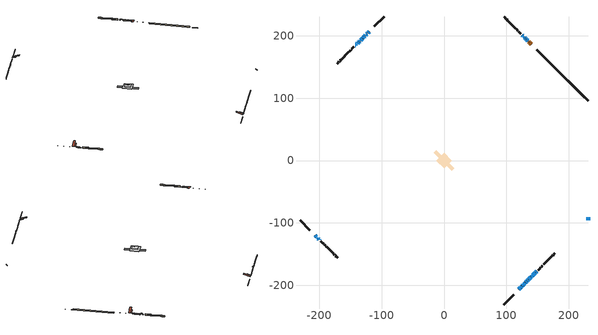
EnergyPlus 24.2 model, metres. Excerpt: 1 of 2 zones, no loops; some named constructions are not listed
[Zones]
conditioned space
 floor outside (Floor1 construction): -5.67,0 0,5.67 5.67,0 0,-5.67 z1.12
 floor adiabatic (AdiabaticFloorConstruction): -12.5,0 0,12.5 12.5,0 0,-12.5 z1.12
 floor foundation (Slab1 construction): -16.35,12.25 -12.25,16.35 16.35,-12.25 12.25,-16.35 z-1.23
 wall outside (RimJoist1 construction): 95.67,-230.96 111.69,-214.94 / -230.96,-95.67 -214.94,-111.69 / -95.67,230.96 -111.69,214.94 / 164.91,161.72 148.89,177.74 z1.12:1.42
 wall outside (AdiabaticWallConstruction 1): 140.33,186.3 137.41,189.22 / 136.75,189.88 136.11,190.52 z1.12:3.15
 wall outside (AdiabaticWallConstruction): -120.25,206.37 -121.69,204.94 / -138.12,188.51 -139.41,187.22 / 230.96,-95.67 230.96,-93.64 / 230.96,-92.71 230.96,-90.88 z1.12:2.34; -122.35,204.28 -122.56,204.06 z1.12:2.04; -123.22,203.41 -124.51,202.11 z1.12:1.5; -125.17,201.46 -126.46,200.16 z1.12:1.43; -127.12,199.51 -127.87,198.75 z1.12:2.77; 135.45,191.18 135.26,191.37 z1.12:1.7; 134.61,192.02 132.73,193.9 / -128.53,198.1 -130.53,196.1 / -134.14,192.49 -134.53,192.1 / -135.19,191.44 -135.98,190.65 / -136.63,190 -137.46,189.17 / 120.26,-206.37 122.25,-204.38 / 122.91,-203.72 124.78,-201.85 / -206.37,-120.26 -204.5,-122.12 / -202.56,-124.07 -202.16,-124.47 / 142.71,-183.92 146.41,-180.22 z1.12:3.15; 132.07,194.56 131.03,195.6 z1.12:2.72; 130.37,196.26 129.55,197.08 / 125.43,-201.2 126.26,-200.37 / 126.22,200.41 125.39,201.23 / 133.58,-193.05 135.45,-191.18 / 136.1,-190.53 139.41,-187.22 / 140.06,-186.57 142.06,-184.57 / -201.5,-125.13 -200.67,-125.96 z1.12:2.85; -131.18,195.45 -133.48,193.15 z1.12:3.23; -203.85,-122.78 -203.22,-123.41 z1.12:2.42; 126.91,-199.71 130.61,-196.02 z1.12:3.51; 131.27,-195.36 132.92,-193.71 z1.12:3.41; 147.07,-179.56 148.72,-177.91 z1.12:4.55; -200.02,-126.61 -199.69,-126.94 z1.12:1.58; -141.78,184.85 -142.14,184.49 z1.12:2.75
 wall outside (Wall12 construction): 150.96,-175.67 154.18,-172.45 / -197.46,-129.17 -194.24,-132.39 / -144.38,182.25 -147.59,179.03 / 123.16,203.47 119.94,206.69 z1.12:3.56
 wall outside (Wall1 construction): 154.83,-171.8 155.16,-171.47 / -193.58,-133.05 -193.26,-133.37 / -148.25,178.38 -148.58,178.05 / 119.28,207.35 118.96,207.67 z1.12:3.56
 wall outside (Wall2 construction): 155.81,-170.82 156.37,-170.26 / -192.6,-134.03 -192.04,-134.59 / -149.23,177.4 -149.79,176.84 / 118.3,208.33 117.74,208.89 z1.12:3.56
 wall outside (Wall3 construction): 157.03,-169.6 157.6,-169.02 / -191.38,-135.25 -190.81,-135.82 / -150.45,176.18 -151.02,175.61 / 117.08,209.54 116.51,210.12 z1.12:3.56
 wall outside (Wall4 construction): 158.26,-168.37 158.46,-168.17 / -190.15,-136.48 -189.95,-136.67 / -151.68,174.95 -151.88,174.75 / 115.85,210.77 115.66,210.97 z1.12:3.56
 wall outside (Wall5 construction): 159.12,-167.51 159.31,-167.32 / -189.3,-137.33 -189.1,-137.53 / -152.53,174.09 -152.73,173.9 / 115,211.63 114.8,211.83 z1.12:3.56
 wall outside (Wall6 construction): 159.97,-166.66 171.52,-155.11 / -188.44,-138.19 -176.89,-149.73 / -153.39,173.24 -164.94,161.69 / 114.14,212.48 102.6,224.03 z1.12:3.56
 wall outside (Wall7 construction): 172.18,-154.45 173.56,-153.07 / -176.24,-150.39 -174.85,-151.78 / -165.6,161.03 -166.98,159.65 / 101.94,224.69 100.55,226.08 z1.12:3.56
 wall outside (Wall8 construction): 174.22,-152.41 175.59,-151.04 / -174.2,-152.43 -172.82,-153.81 / -167.64,158.99 -169.01,157.62 / 99.9,226.73 98.52,228.11 z1.12:3.56
 wall outside (Wall9 construction): 176.25,-150.38 177.79,-148.84 / -172.16,-154.47 -170.62,-156.01 / -169.67,156.96 -171.21,155.42 / 97.86,228.76 96.32,230.3 z1.12:3.56
 wall foundation (FoundationWall1 construction): 165.57,161.06,-1.23 165.57,161.06,1.12 220.27,106.36,1.12 220.27,106.36,-1.13 230.96,95.67,-1.13 230.96,95.67,-1.23
 window (WindowConstruction): -120.26,206.37 -121.69,204.94 z1.12:2.34
 window (WindowConstruction 23): -122.35,204.28 -122.56,204.07 z1.12:2.03
 window (WindowConstruction 24): -123.22,203.41 -124.51,202.12 z1.12:1.5
 window (WindowConstruction 25): -125.17,201.46 -126.46,200.17 z1.12:1.42
 window (WindowConstruction 26): -127.12,199.51 -127.87,198.75 z1.12:2.77
 window (WindowConstruction 27): 135.45,191.18 135.26,191.37 z1.12:1.69
 window (WindowConstruction 5): 134.61,192.02 132.73,193.9 z1.12:3.15
 window (WindowConstruction 6): 132.07,194.56 131.03,195.6 z1.12:2.72
 window (WindowConstruction 7): 130.37,196.26 129.55,197.08 z1.12:2.85
 window (WindowConstruction 8): -128.53,198.1 -130.52,196.1 z1.12:3.15
 window (WindowConstruction 9): -131.18,195.45 -133.48,193.15 z1.12:3.23
 window (WindowConstruction 10): -134.14,192.49 -134.53,192.1 z1.12:3.15
 window (WindowConstruction 11): -135.19,191.44 -135.98,190.65 z1.12:3.15
 window (WindowConstruction 12): -136.63,189.99 -137.46,189.17 z1.12:3.15
 window (WindowConstruction 13): 120.26,-206.37 122.25,-204.38 z1.12:3.15
 window (WindowConstruction 14): 122.91,-203.72 124.77,-201.85 z1.12:3.15
 window (WindowConstruction 15): 125.43,-201.2 126.26,-200.37 z1.12:2.85
 window (WindowConstruction 16): -206.37,-120.26 -204.5,-122.12 z1.12:3.15
 window (WindowConstruction 1): -138.12,188.51 -139.41,187.22 z1.12:2.34
 window (WindowConstruction 17): -203.85,-122.78 -203.22,-123.41 z1.12:2.42
 window (WindowConstruction 18): -202.56,-124.07 -202.16,-124.47 z1.12:3.15
 window (WindowConstruction 19): 126.91,-199.71 130.61,-196.02 z1.12:3.51
 window (WindowConstruction 20): 230.96,-95.67 230.96,-93.64 z1.12:2.34
 window (WindowConstruction 21): 230.96,-92.71 230.96,-90.88 z1.12:2.34
 window (WindowConstruction 2): 131.27,-195.36 132.92,-193.71 z1.12:3.41
 window (WindowConstruction 28): 126.22,200.41 125.39,201.23 z1.12:2.85
 window (WindowConstruction 29): 133.58,-193.05 135.45,-191.18 z1.12:2.85
 window (WindowConstruction 30): 136.1,-190.53 139.41,-187.22 z1.12:2.85
 window (WindowConstruction 31): 140.06,-186.57 142.06,-184.57 z1.12:2.85
 window (WindowConstruction 32): -201.5,-125.13 -200.67,-125.96 z1.12:2.85
 window (WindowConstruction 33): 142.71,-183.92 146.41,-180.22 z1.12:3.15
 window (WindowConstruction 3): 147.07,-179.56 148.72,-177.91 z1.12:4.55
 window (WindowConstruction 4): -200.02,-126.61 -199.69,-126.94 z1.12:1.58
 window (WindowConstruction 22): -141.78,184.85 -142.14,184.49 z1.12:2.74
 door (Door): 140.32,186.3 137.41,189.22 z1.12:3.15
 door (Door 1): 136.75,189.88 136.11,190.52 z1.12:3.15
 ceiling to attic - vented (Floor2 construction): 0,-7.7 7.7,0 0,7.7 -7.7,0 z3.56
 ceiling to attic - vented (Floor3 construction): 0,-3.38 3.38,0 0,3.38 -3.38,0 z3.56
 ceiling adiabatic (AdiabaticFloorConstruction): 0,-12.5 12.5,0 0,12.5 -12.5,0 z1.12
 roof outside (Roof2 construction): 117.67,-208.96,3.56 108.54,-199.83,7.86 106.13,-202.23,7.86 115.26,-211.36,3.56; -208.96,-117.67,3.56 -199.83,-108.54,7.86 -202.23,-106.13,7.86 -211.36,-115.26,3.56; -117.67,208.96,3.56 -108.54,199.83,7.86 -106.13,202.23,7.86 -115.26,211.36,3.56; 142.91,183.72,3.56 133.78,174.59,7.86 136.19,172.18,7.86 145.32,181.31,3.56
 roof outside (Roof3 construction): 119.6,-207.03,3.56 114.77,-202.2,5.83 113.5,-203.48,5.83 118.33,-208.3,3.56; -207.03,-119.6,3.56 -202.2,-114.77,5.83 -203.48,-113.5,5.83 -208.3,-118.33,3.56; -119.6,207.03,3.56 -114.77,202.2,5.83 -113.5,203.48,5.83 -118.33,208.3,3.56; 140.98,185.65,3.56 136.16,180.82,5.83 137.43,179.55,5.83 142.25,184.37,3.56
 roof outside (AdiabaticRoofConstruction): 128.14,198.49,3.56 127.43,197.78,3.89 128.18,197.03,3.89 128.89,197.74,3.56; -141.12,185.51,3.56 -140.12,184.5,4.03 -139.06,185.56,4.03 -140.07,186.56,3.56; 126.88,199.75,3.56 126.3,199.17,3.83 126.91,198.56,3.83 127.49,199.14,3.56
 skylight (SkylightConstruction): 128.14,198.48,3.56 127.44,197.78,3.89 128.18,197.03,3.89 128.89,197.74,3.56
 skylight (SkylightConstruction 1): -141.12,185.51,3.56 -140.12,184.5,4.03 -139.06,185.56,4.03 -140.07,186.56,3.56
 skylight (SkylightConstruction 2): 126.88,199.75,3.56 126.3,199.17,3.83 126.91,198.56,3.83 127.49,199.14,3.56
[EnergyManagementSystem:Sensor]
Name | Output:Variable or Output:Meter Index Key | Output:Variable or Output:Meter
s_ig_12 | Roof2:315 | Surface Inside Face Internal Gains Radiation Heat Gain Energy
s_ig_13 | Roof2:45 | Surface Inside Face Internal Gains Radiation Heat Gain Energy
s_ig_14 | Roof3:135 | Surface Inside Face Internal Gains Radiation Heat Gain Energy
s_ig_15 | Roof3:225 | Surface Inside Face Internal Gains Radiation Heat Gain Energy
s_ig_16 | Roof3:315 | Surface Inside Face Internal Gains Radiation Heat Gain Energy
s_ig_17 | Roof3:45 | Surface Inside Face Internal Gains Radiation Heat Gain Energy
s_ig_18 | Slab1 | Surface Inside Face Internal Gains Radiation Heat Gain Energy
s_ig_19 | Wall12:135 | Surface Inside Face Internal Gains Radiation Heat Gain Energy
s_ig_2 | Floor3 | Surface Inside Face Internal Gains Radiation Heat Gain Energy
s_ig_20 | Wall12:225 | Surface Inside Face Internal Gains Radiation Heat Gain Energy
s_ig_21 | Wall12:315 | Surface Inside Face Internal Gains Radiation Heat Gain Energy
s_ig_22 | Wall12:45 | Surface Inside Face Internal Gains Radiation Heat Gain Energy
s_ig_23 | Wall1:135 | Surface Inside Face Internal Gains Radiation Heat Gain Energy
s_ig_24 | Wall1:225 | Surface Inside Face Internal Gains Radiation Heat Gain Energy
s_ig_25 | Wall1:315 | Surface Inside Face Internal Gains Radiation Heat Gain Energy
s_ig_26 | Wall1:45 | Surface Inside Face Internal Gains Radiation Heat Gain Energy
s_ig_27 | Wall2:135 | Surface Inside Face Internal Gains Radiation Heat Gain Energy
s_ig_28 | Wall2:225 | Surface Inside Face Internal Gains Radiation Heat Gain Energy
s_ig_29 | Wall2:315 | Surface Inside Face Internal Gains Radiation Heat Gain Energy
s_ig_3 | FoundationWall1 | Surface Inside Face Internal Gains Radiation Heat Gain Energy
s_ig_30 | Wall2:45 | Surface Inside Face Internal Gains Radiation Heat Gain Energy
s_ig_31 | Wall3:135 | Surface Inside Face Internal Gains Radiation Heat Gain Energy
s_ig_32 | Wall3:225 | Surface Inside Face Internal Gains Radiation Heat Gain Energy
s_ig_33 | Wall3:315 | Surface Inside Face Internal Gains Radiation Heat Gain Energy
s_ig_34 | Wall3:45 | Surface Inside Face Internal Gains Radiation Heat Gain Energy
s_ig_35 | Wall4:135 | Surface Inside Face Internal Gains Radiation Heat Gain Energy
s_ig_36 | Wall4:225 | Surface Inside Face Internal Gains Radiation Heat Gain Energy
s_ig_37 | Wall4:315 | Surface Inside Face Internal Gains Radiation Heat Gain Energy
s_ig_38 | Wall4:45 | Surface Inside Face Internal Gains Radiation Heat Gain Energy
s_ig_39 | Wall5:135 | Surface Inside Face Internal Gains Radiation Heat Gain Energy
s_ig_4 | inferred conditioned ceiling | Surface Inside Face Internal Gains Radiation Heat Gain Energy
s_ig_40 | Wall5:225 | Surface Inside Face Internal Gains Radiation Heat Gain Energy
s_ig_41 | Wall5:315 | Surface Inside Face Internal Gains Radiation Heat Gain Energy
s_ig_42 | Wall5:45 | Surface Inside Face Internal Gains Radiation Heat Gain Energy
s_ig_43 | Wall6:135 | Surface Inside Face Internal Gains Radiation Heat Gain Energy
s_ig_44 | Wall6:225 | Surface Inside Face Internal Gains Radiation Heat Gain Energy
s_ig_45 | Wall6:315 | Surface Inside Face Internal Gains Radiation Heat Gain Energy
s_ig_46 | Wall6:45 | Surface Inside Face Internal Gains Radiation Heat Gain Energy
s_ig_47 | Wall7:135 | Surface Inside Face Internal Gains Radiation Heat Gain Energy
s_ig_48 | Wall7:225 | Surface Inside Face Internal Gains Radiation Heat Gain Energy
s_ig_49 | Wall7:315 | Surface Inside Face Internal Gains Radiation Heat Gain Energy
s_ig_5 | inferred conditioned floor | Surface Inside Face Internal Gains Radiation Heat Gain Energy
s_ig_50 | Wall7:45 | Surface Inside Face Internal Gains Radiation Heat Gain Energy
s_ig_51 | Wall8:135 | Surface Inside Face Internal Gains Radiation Heat Gain Energy
s_ig_52 | Wall8:225 | Surface Inside Face Internal Gains Radiation Heat Gain Energy
s_ig_53 | Wall8:315 | Surface Inside Face Internal Gains Radiation Heat Gain Energy
s_ig_54 | Wall8:45 | Surface Inside Face Internal Gains Radiation Heat Gain Energy
s_ig_55 | Wall9:135 | Surface Inside Face Internal Gains Radiation Heat Gain Energy
s_ig_56 | Wall9:225 | Surface Inside Face Internal Gains Radiation Heat Gain Energy
s_ig_57 | Wall9:315 | Surface Inside Face Internal Gains Radiation Heat Gain Energy
s_ig_58 | Wall9:45 | Surface Inside Face Internal Gains Radiation Heat Gain Energy
s_ig_6 | RimJoist1:135 | Surface Inside Face Internal Gains Radiation Heat Gain Energy
s_ig_7 | RimJoist1:225 | Surface Inside Face Internal Gains Radiation Heat Gain Energy
s_ig_8 | RimJoist1:315 | Surface Inside Face Internal Gains Radiation Heat Gain Energy
s_ig_9 | RimJoist1:45 | Surface Inside Face Internal Gains Radiation Heat Gain Energy
s_lgt | Floor1 | Surface Inside Face Lights Radiation Heat Gain Energy
s_lgt_1 | Floor2 | Surface Inside Face Lights Radiation Heat Gain Energy
s_lgt_10 | Roof2:135 | Surface Inside Face Lights Radiation Heat Gain Energy
s_lgt_11 | Roof2:225 | Surface Inside Face Lights Radiation Heat Gain Energy
s_lgt_12 | Roof2:315 | Surface Inside Face Lights Radiation Heat Gain Energy
s_lgt_13 | Roof2:45 | Surface Inside Face Lights Radiation Heat Gain Energy
s_lgt_14 | Roof3:135 | Surface Inside Face Lights Radiation Heat Gain Energy
s_lgt_15 | Roof3:225 | Surface Inside Face Lights Radiation Heat Gain Energy
s_lgt_16 | Roof3:315 | Surface Inside Face Lights Radiation Heat Gain Energy
s_lgt_17 | Roof3:45 | Surface Inside Face Lights Radiation Heat Gain Energy
s_lgt_18 | Slab1 | Surface Inside Face Lights Radiation Heat Gain Energy
s_lgt_19 | Wall12:135 | Surface Inside Face Lights Radiation Heat Gain Energy
s_lgt_2 | Floor3 | Surface Inside Face Lights Radiation Heat Gain Energy
s_lgt_20 | Wall12:225 | Surface Inside Face Lights Radiation Heat Gain Energy
s_lgt_21 | Wall12:315 | Surface Inside Face Lights Radiation Heat Gain Energy
s_lgt_22 | Wall12:45 | Surface Inside Face Lights Radiation Heat Gain Energy
s_lgt_23 | Wall1:135 | Surface Inside Face Lights Radiation Heat Gain Energy
s_lgt_24 | Wall1:225 | Surface Inside Face Lights Radiation Heat Gain Energy
s_lgt_25 | Wall1:315 | Surface Inside Face Lights Radiation Heat Gain Energy
s_lgt_26 | Wall1:45 | Surface Inside Face Lights Radiation Heat Gain Energy
s_lgt_27 | Wall2:135 | Surface Inside Face Lights Radiation Heat Gain Energy
s_lgt_28 | Wall2:225 | Surface Inside Face Lights Radiation Heat Gain Energy
s_lgt_29 | Wall2:315 | Surface Inside Face Lights Radiation Heat Gain Energy
s_lgt_3 | FoundationWall1 | Surface Inside Face Lights Radiation Heat Gain Energy
s_lgt_30 | Wall2:45 | Surface Inside Face Lights Radiation Heat Gain Energy
s_lgt_31 | Wall3:135 | Surface Inside Face Lights Radiation Heat Gain Energy
s_lgt_32 | Wall3:225 | Surface Inside Face Lights Radiation Heat Gain Energy
s_lgt_33 | Wall3:315 | Surface Inside Face Lights Radiation Heat Gain Energy
s_lgt_34 | Wall3:45 | Surface Inside Face Lights Radiation Heat Gain Energy
s_lgt_35 | Wall4:135 | Surface Inside Face Lights Radiation Heat Gain Energy
s_lgt_36 | Wall4:225 | Surface Inside Face Lights Radiation Heat Gain Energy
s_lgt_37 | Wall4:315 | Surface Inside Face Lights Radiation Heat Gain Energy
s_lgt_38 | Wall4:45 | Surface Inside Face Lights Radiation Heat Gain Energy
s_lgt_39 | Wall5:135 | Surface Inside Face Lights Radiation Heat Gain Energy
s_lgt_4 | inferred conditioned ceiling | Surface Inside Face Lights Radiation Heat Gain Energy
s_lgt_40 | Wall5:225 | Surface Inside Face Lights Radiation Heat Gain Energy
s_lgt_41 | Wall5:315 | Surface Inside Face Lights Radiation Heat Gain Energy
s_lgt_42 | Wall5:45 | Surface Inside Face Lights Radiation Heat Gain Energy
s_lgt_43 | Wall6:135 | Surface Inside Face Lights Radiation Heat Gain Energy
s_lgt_44 | Wall6:225 | Surface Inside Face Lights Radiation Heat Gain Energy
s_lgt_45 | Wall6:315 | Surface Inside Face Lights Radiation Heat Gain Energy
s_lgt_46 | Wall6:45 | Surface Inside Face Lights Radiation Heat Gain Energy
s_lgt_47 | Wall7:135 | Surface Inside Face Lights Radiation Heat Gain Energy
s_lgt_48 | Wall7:225 | Surface Inside Face Lights Radiation Heat Gain Energy
s_lgt_49 | Wall7:315 | Surface Inside Face Lights Radiation Heat Gain Energy
s_lgt_5 | inferred conditioned floor | Surface Inside Face Lights Radiation Heat Gain Energy
s_lgt_50 | Wall7:45 | Surface Inside Face Lights Radiation Heat Gain Energy
s_lgt_51 | Wall8:135 | Surface Inside Face Lights Radiation Heat Gain Energy
s_lgt_52 | Wall8:225 | Surface Inside Face Lights Radiation Heat Gain Energy
s_lgt_53 | Wall8:315 | Surface Inside Face Lights Radiation Heat Gain Energy
s_lgt_54 | Wall8:45 | Surface Inside Face Lights Radiation Heat Gain Energy
s_lgt_55 | Wall9:135 | Surface Inside Face Lights Radiation Heat Gain Energy
s_lgt_56 | Wall9:225 | Surface Inside Face Lights Radiation Heat Gain Energy
s_lgt_57 | Wall9:315 | Surface Inside Face Lights Radiation Heat Gain Energy
s_lgt_58 | Wall9:45 | Surface Inside Face Lights Radiation Heat Gain Energy
s_lgt_6 | RimJoist1:135 | Surface Inside Face Lights Radiation Heat Gain Energy
s_lgt_7 | RimJoist1:225 | Surface Inside Face Lights Radiation Heat Gain Energy
s_lgt_8 | RimJoist1:315 | Surface Inside Face Lights Radiation Heat Gain Energy
s_lgt_9 | RimJoist1:45 | Surface Inside Face Lights Radiation Heat Gain Energy
s_sol | Floor1 | Surface Inside Face Solar Radiation Heat Gain Energy
s_sol_1 | Floor2 | Surface Inside Face Solar Radiation Heat Gain Energy
s_sol_10 | Roof2:135 | Surface Inside Face Solar Radiation Heat Gain Energy
s_sol_11 | Roof2:225 | Surface Inside Face Solar Radiation Heat Gain Energy
s_sol_12 | Roof2:315 | Surface Inside Face Solar Radiation Heat Gain Energy
s_sol_13 | Roof2:45 | Surface Inside Face Solar Radiation Heat Gain Energy
s_sol_14 | Roof3:135 | Surface Inside Face Solar Radiation Heat Gain Energy
s_sol_15 | Roof3:225 | Surface Inside Face Solar Radiation Heat Gain Energy
s_sol_16 | Roof3:315 | Surface Inside Face Solar Radiation Heat Gain Energy
s_sol_17 | Roof3:45 | Surface Inside Face Solar Radiation Heat Gain Energy
s_sol_18 | Slab1 | Surface Inside Face Solar Radiation Heat Gain Energy
s_sol_19 | Wall12:135 | Surface Inside Face Solar Radiation Heat Gain Energy
s_sol_2 | Floor3 | Surface Inside Face Solar Radiation Heat Gain Energy
s_sol_20 | Wall12:225 | Surface Inside Face Solar Radiation Heat Gain Energy
s_sol_21 | Wall12:315 | Surface Inside Face Solar Radiation Heat Gain Energy
s_sol_22 | Wall12:45 | Surface Inside Face Solar Radiation Heat Gain Energy
s_sol_23 | Wall1:135 | Surface Inside Face Solar Radiation Heat Gain Energy
s_sol_24 | Wall1:225 | Surface Inside Face Solar Radiation Heat Gain Energy
s_sol_25 | Wall1:315 | Surface Inside Face Solar Radiation Heat Gain Energy
s_sol_26 | Wall1:45 | Surface Inside Face Solar Radiation Heat Gain Energy
s_sol_27 | Wall2:135 | Surface Inside Face Solar Radiation Heat Gain Energy
s_sol_28 | Wall2:225 | Surface Inside Face Solar Radiation Heat Gain Energy
s_sol_29 | Wall2:315 | Surface Inside Face Solar Radiation Heat Gain Energy
s_sol_3 | FoundationWall1 | Surface Inside Face Solar Radiation Heat Gain Energy
s_sol_30 | Wall2:45 | Surface Inside Face Solar Radiation Heat Gain Energy
s_sol_31 | Wall3:135 | Surface Inside Face Solar Radiation Heat Gain Energy
s_sol_32 | Wall3:225 | Surface Inside Face Solar Radiation Heat Gain Energy
s_sol_33 | Wall3:315 | Surface Inside Face Solar Radiation Heat Gain Energy
s_sol_34 | Wall3:45 | Surface Inside Face Solar Radiation Heat Gain Energy
s_sol_35 | Wall4:135 | Surface Inside Face Solar Radiation Heat Gain Energy
s_sol_36 | Wall4:225 | Surface Inside Face Solar Radiation Heat Gain Energy
s_sol_37 | Wall4:315 | Surface Inside Face Solar Radiation Heat Gain Energy
s_sol_38 | Wall4:45 | Surface Inside Face Solar Radiation Heat Gain Energy
s_sol_39 | Wall5:135 | Surface Inside Face Solar Radiation Heat Gain Energy
s_sol_4 | inferred conditioned ceiling | Surface Inside Face Solar Radiation Heat Gain Energy
s_sol_40 | Wall5:225 | Surface Inside Face Solar Radiation Heat Gain Energy
s_sol_41 | Wall5:315 | Surface Inside Face Solar Radiation Heat Gain Energy
s_sol_42 | Wall5:45 | Surface Inside Face Solar Radiation Heat Gain Energy
s_sol_43 | Wall6:135 | Surface Inside Face Solar Radiation Heat Gain Energy
s_sol_44 | Wall6:225 | Surface Inside Face Solar Radiation Heat Gain Energy
s_sol_45 | Wall6:315 | Surface Inside Face Solar Radiation Heat Gain Energy
s_sol_46 | Wall6:45 | Surface Inside Face Solar Radiation Heat Gain Energy
s_sol_47 | Wall7:135 | Surface Inside Face Solar Radiation Heat Gain Energy
s_sol_48 | Wall7:225 | Surface Inside Face Solar Radiation Heat Gain Energy
s_sol_49 | Wall7:315 | Surface Inside Face Solar Radiation Heat Gain Energy
s_sol_5 | inferred conditioned floor | Surface Inside Face Solar Radiation Heat Gain Energy
s_sol_50 | Wall7:45 | Surface Inside Face Solar Radiation Heat Gain Energy
s_sol_51 | Wall8:135 | Surface Inside Face Solar Radiation Heat Gain Energy
s_sol_52 | Wall8:225 | Surface Inside Face Solar Radiation Heat Gain Energy
s_sol_53 | Wall8:315 | Surface Inside Face Solar Radiation Heat Gain Energy
s_sol_54 | Wall8:45 | Surface Inside Face Solar Radiation Heat Gain Energy
s_sol_55 | Wall9:135 | Surface Inside Face Solar Radiation Heat Gain Energy
s_sol_56 | Wall9:225 | Surface Inside Face Solar Radiation Heat Gain Energy
s_sol_57 | Wall9:315 | Surface Inside Face Solar Radiation Heat Gain Energy
s_sol_58 | Wall9:45 | Surface Inside Face Solar Radiation Heat Gain Energy
s_sol_6 | RimJoist1:135 | Surface Inside Face Solar Radiation Heat Gain Energy
s_sol_7 | RimJoist1:225 | Surface Inside Face Solar Radiation Heat Gain Energy
s_sol_8 | RimJoist1:315 | Surface Inside Face Solar Radiation Heat Gain Energy
s_sol_9 | RimJoist1:45 | Surface Inside Face Solar Radiation Heat Gain Energy
s_surf | Floor1 | Surface Inside Face Net Surface Thermal Radiation Heat Gain Energy
s_surf_1 | Floor2 | Surface Inside Face Net Surface Thermal Radiation Heat Gain Energy
s_surf_10 | Roof2:135 | Surface Inside Face Net Surface Thermal Radiation Heat Gain Energy
s_surf_11 | Roof2:225 | Surface Inside Face Net Surface Thermal Radiation Heat Gain Energy
s_surf_12 | Roof2:315 | Surface Inside Face Net Surface Thermal Radiation Heat Gain Energy
s_surf_13 | Roof2:45 | Surface Inside Face Net Surface Thermal Radiation Heat Gain Energy
s_surf_14 | Roof3:135 | Surface Inside Face Net Surface Thermal Radiation Heat Gain Energy
s_surf_15 | Roof3:225 | Surface Inside Face Net Surface Thermal Radiation Heat Gain Energy
s_surf_16 | Roof3:315 | Surface Inside Face Net Surface Thermal Radiation Heat Gain Energy
s_surf_17 | Roof3:45 | Surface Inside Face Net Surface Thermal Radiation Heat Gain Energy
s_surf_18 | Slab1 | Surface Inside Face Net Surface Thermal Radiation Heat Gain Energy
s_surf_19 | Wall12:135 | Surface Inside Face Net Surface Thermal Radiation Heat Gain Energy
s_surf_2 | Floor3 | Surface Inside Face Net Surface Thermal Radiation Heat Gain Energy
s_surf_20 | Wall12:225 | Surface Inside Face Net Surface Thermal Radiation Heat Gain Energy
s_surf_21 | Wall12:315 | Surface Inside Face Net Surface Thermal Radiation Heat Gain Energy
s_surf_22 | Wall12:45 | Surface Inside Face Net Surface Thermal Radiation Heat Gain Energy
s_surf_23 | Wall1:135 | Surface Inside Face Net Surface Thermal Radiation Heat Gain Energy
s_surf_24 | Wall1:225 | Surface Inside Face Net Surface Thermal Radiation Heat Gain Energy
s_surf_25 | Wall1:315 | Surface Inside Face Net Surface Thermal Radiation Heat Gain Energy
s_surf_26 | Wall1:45 | Surface Inside Face Net Surface Thermal Radiation Heat Gain Energy
s_surf_27 | Wall2:135 | Surface Inside Face Net Surface Thermal Radiation Heat Gain Energy
s_surf_28 | Wall2:225 | Surface Inside Face Net Surface Thermal Radiation Heat Gain Energy
s_surf_29 | Wall2:315 | Surface Inside Face Net Surface Thermal Radiation Heat Gain Energy
s_surf_3 | FoundationWall1 | Surface Inside Face Net Surface Thermal Radiation Heat Gain Energy
s_surf_30 | Wall2:45 | Surface Inside Face Net Surface Thermal Radiation Heat Gain Energy
s_surf_31 | Wall3:135 | Surface Inside Face Net Surface Thermal Radiation Heat Gain Energy
s_surf_32 | Wall3:225 | Surface Inside Face Net Surface Thermal Radiation Heat Gain Energy
s_surf_33 | Wall3:315 | Surface Inside Face Net Surface Thermal Radiation Heat Gain Energy
s_surf_34 | Wall3:45 | Surface Inside Face Net Surface Thermal Radiation Heat Gain Energy
s_surf_35 | Wall4:135 | Surface Inside Face Net Surface Thermal Radiation Heat Gain Energy
s_surf_36 | Wall4:225 | Surface Inside Face Net Surface Thermal Radiation Heat Gain Energy
s_surf_37 | Wall4:315 | Surface Inside Face Net Surface Thermal Radiation Heat Gain Energy
s_surf_38 | Wall4:45 | Surface Inside Face Net Surface Thermal Radiation Heat Gain Energy
s_surf_39 | Wall5:135 | Surface Inside Face Net Surface Thermal Radiation Heat Gain Energy
s_surf_4 | inferred conditioned ceiling | Surface Inside Face Net Surface Thermal Radiation Heat Gain Energy
s_surf_40 | Wall5:225 | Surface Inside Face Net Surface Thermal Radiation Heat Gain Energy
s_surf_41 | Wall5:315 | Surface Inside Face Net Surface Thermal Radiation Heat Gain Energy
s_surf_42 | Wall5:45 | Surface Inside Face Net Surface Thermal Radiation Heat Gain Energy
s_surf_43 | Wall6:135 | Surface Inside Face Net Surface Thermal Radiation Heat Gain Energy
s_surf_44 | Wall6:225 | Surface Inside Face Net Surface Thermal Radiation Heat Gain Energy
s_surf_45 | Wall6:315 | Surface Inside Face Net Surface Thermal Radiation Heat Gain Energy
s_surf_46 | Wall6:45 | Surface Inside Face Net Surface Thermal Radiation Heat Gain Energy
s_surf_47 | Wall7:135 | Surface Inside Face Net Surface Thermal Radiation Heat Gain Energy
s_surf_48 | Wall7:225 | Surface Inside Face Net Surface Thermal Radiation Heat Gain Energy
s_surf_49 | Wall7:315 | Surface Inside Face Net Surface Thermal Radiation Heat Gain Energy
s_surf_5 | inferred conditioned floor | Surface Inside Face Net Surface Thermal Radiation Heat Gain Energy
s_surf_50 | Wall7:45 | Surface Inside Face Net Surface Thermal Radiation Heat Gain Energy
s_surf_51 | Wall8:135 | Surface Inside Face Net Surface Thermal Radiation Heat Gain Energy
s_surf_52 | Wall8:225 | Surface Inside Face Net Surface Thermal Radiation Heat Gain Energy
s_surf_53 | Wall8:315 | Surface Inside Face Net Surface Thermal Radiation Heat Gain Energy
s_surf_54 | Wall8:45 | Surface Inside Face Net Surface Thermal Radiation Heat Gain Energy
s_surf_55 | Wall9:135 | Surface Inside Face Net Surface Thermal Radiation Heat Gain Energy
s_surf_56 | Wall9:225 | Surface Inside Face Net Surface Thermal Radiation Heat Gain Energy
s_surf_57 | Wall9:315 | Surface Inside Face Net Surface Thermal Radiation Heat Gain Energy
s_surf_58 | Wall9:45 | Surface Inside Face Net Surface Thermal Radiation Heat Gain Energy
s_surf_6 | RimJoist1:135 | Surface Inside Face Net Surface Thermal Radiation Heat Gain Energy
s_surf_7 | RimJoist1:225 | Surface Inside Face Net Surface Thermal Radiation Heat Gain Energy
s_surf_8 | RimJoist1:315 | Surface Inside Face Net Surface Thermal Radiation Heat Gain Energy
s_surf_9 | RimJoist1:45 | Surface Inside Face Net Surface Thermal Radiation Heat Gain Energy
